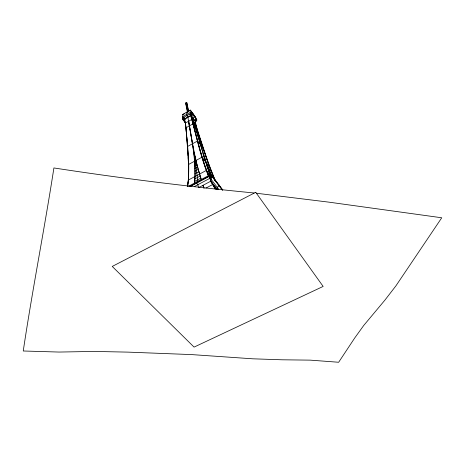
<?xml version="1.0" encoding="UTF-8"?>
<svg xmlns="http://www.w3.org/2000/svg" width="465" height="465" viewBox="0 0 465 465"><rect width="100%" height="100%" fill="white"/><g stroke="black" fill="none" stroke-linecap="round" stroke-linejoin="round"><path stroke-width="0.7" d="M188.558 172.445L188.476 180.24L187.558 186.43M187.401 186.232L188.337 180.06L188.517 164.488L187.418 146.551L185.977 127.765L185.105 121.597L183.721 117.366L184.768 118.784L182.658 118.459L182.425 117.25L183.117 117.354M194.626 183.443L195.091 176.444L194.847 161.07L193.87 152.148L187.895 117.29L186.564 114.437M194.393 183.57C196.614 162.599 192.074 141.848 188.47 121.313M185.622 123.277L182.483 119.046L182.6 116.657L190.54 112.21L191.917 112.431L196.55 118.825L196.817 120.034L196.451 121.202L195.323 121.83C199.857 141.808 207.733 161.355 215.19 180.484M187.668 186.093C190.412 165.145 187.244 143.888 185.506 122.963M186.663 103.73L186.913 102.893L185.948 102.742L185.704 103.573L187.424 111.96M182.483 119.046L182.832 117.866L182.6 116.657M188.837 110.978L188.302 111.896L186.43 102.817M190.935 115.343L191.481 113.524L190.458 110.106L182.565 114.524L182.978 116.645M215.539 188.732L210.895 181.135L210.232 178.142L210.703 176.758L210.471 175.712M210.761 181.507L210.843 179.647L211.964 177.217L194.225 186.634M196.718 128.846C196.032 125.788 194.417 122.341 196.3 119.319L194.544 120.296L196.637 120.621M208.802 176.165C201.287 157.885 197.084 138.43 191.906 119.4C191.452 117.662 191.673 115.843 192.702 114.355L183.018 119.767L184.663 120.714L185.442 123.173L186.686 135.844M197.921 181.629L195.294 160.826L195.689 160.262L193.87 152.148M189.726 110.932L190.458 110.106L195.073 116.477L195.381 117.889M195.288 121.836L195.562 121.696L189.894 113.913L191.906 119.4L195.736 124.637M187.488 111.734L187.814 111.821L185.948 102.742L186.308 103.236L185.704 103.573L186.186 103.654M186.134 112.495L188.43 111.472M182.832 117.866L190.795 113.414L192.173 113.634L196.817 120.034M183.28 119.871L192.527 114.704M185.349 123.051L191.906 119.4M194.399 120.627L196.131 119.668M185.977 127.765L192.981 123.876L197.067 129.439M187.418 146.551L197.602 140.976L203.467 148.858M188.517 164.488L202.106 157.147L209.843 167.412M194.881 163.506L196.346 162.715M194.922 165.964L196.957 164.866M194.963 168.516L197.59 167.098M195.004 171.091L198.235 169.359M195.044 173.753L198.898 171.695M188.337 180.06L206.379 170.411L210.238 175.485L205.64 161.646L211.017 175.846M194.934 178.833L200.136 176.055M194.765 181.338L200.735 178.159M188.494 186.273L208.773 175.479L212.168 175.939L222.822 189.976M189.854 186.36L208.93 176.218L212.336 176.671L222.578 190.162M189.912 186.68L209 176.531L212.406 176.985L222.235 189.923M198.485 187.703L210.895 181.135L209.25 176.857L210.232 178.142M205.96 188.075L212.9 184.413L216.591 189.232M182.565 114.524L184.431 113.902M206.001 162.314L211.941 176.776M254.105 192.969C187.145 186.506 120.4 178.136 53.905 167.952C44.448 229.088 32.381 289.8 23.25 350.994L59.009 352.057L94.319 351.435L127.811 352.121L191.679 354.597L252.745 358.806L282.034 359.794L310.231 360.137L338.66 362.258L354.795 337.869L363.799 325.372L384.915 300.117L395.907 285.87L441.75 217.777L328.86 202.147L256.256 193.219M187.203 112.164L187.691 112.239L185.826 103.16L186.308 103.236M194.789 160.745L195.294 160.826M193.952 115.849L195.073 116.477M210.895 181.135L217.428 189.668M210.662 178.705L218.823 189.394M208.675 170.777L210.494 173.178M209.453 173.114L211.621 175.973M207.175 166.267L208.326 167.795M207.919 168.51L209.407 170.475M206.454 164.11L207.291 165.215M183.896 117.773L185.465 119.889M190.075 114.32L195.486 121.754M215.289 186.872L216.8 189.22M211.058 181.35L215.888 189.232M210.599 181.292L215.185 188.918M208.686 175.729C201.328 157.6 197.119 138.361 191.999 119.528M208.529 176.311C201.089 157.99 196.898 138.535 191.749 119.488M215.33 180.961L209.727 167.255L195.643 124.515M214.423 179.304L209.634 167.528L203.507 149.625M211.79 176.252L206.361 162.785L203.228 153.479M203.054 185.285L204.129 188.325M202.798 185.419L203.676 187.953M210.116 175.322L200.456 144.813M196.904 129.532L203.281 148.963M205.722 161.756L203.031 153.584L205.536 162.087M207.094 166.825L207.762 168.853M203.321 153.607L194.94 126.544M205.943 162.436L206.047 162.767M200.642 145.063L193.917 122.156M201.537 180.031C195.021 160.919 192.097 140.976 188.778 121.138M201.223 179.874L195.689 160.262M195.033 126.666L192.743 117.825L194.504 116.843L194.242 115.64M219.044 185L219.294 186.052L217.138 187.186L217.69 189.592M212.168 175.939L212.406 176.985M194.138 152.979L195.87 160.745M208.773 175.479L209 176.531M192.772 113.303L193.074 114.716M191.917 112.431L192.173 113.634M190.54 112.21L190.795 113.414M186.913 102.893L188.651 111.275M186.791 103.311L188.377 110.996M186.506 112.321L186.936 114.431M198.369 187.099L197.892 184.686L196.643 183.1L196.439 182.048M184.605 121.01L184.843 122.225M194.969 161.233L194.068 153.02M186.796 137.291L187.616 148.132M187.75 150.282L188.104 156.031M188.191 157.466L188.552 163.215M255.727 192.301L112.239 266.433L194.074 347.105L323.152 286.428L255.727 192.301"/></g></svg>
